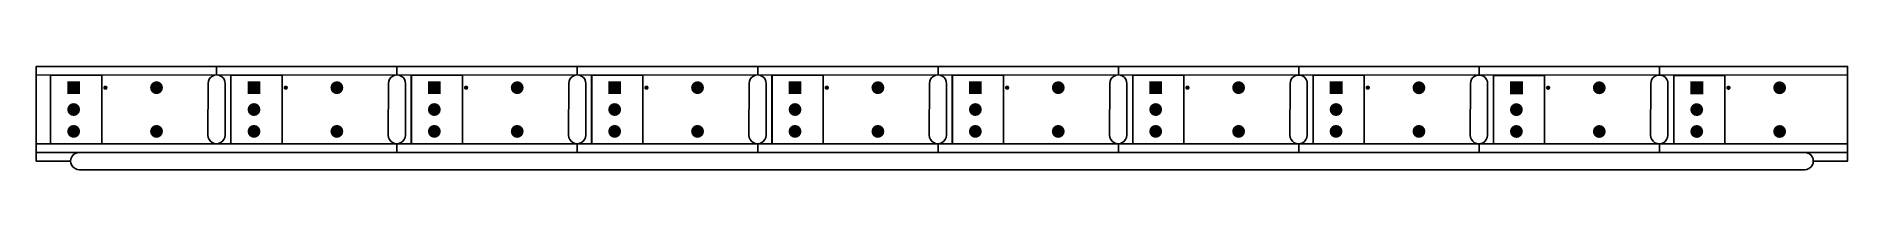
# Model space of a CAD drawing. Header units: millimetres. Extents: x 791 to 1002, y 211 to 223.
import ezdxf

# ---------------------------------------------------------------- set-up
doc = ezdxf.new("R2010")
doc.units = ezdxf.units.MM
for name, color, linetype in [('Mechanical1', 6, 'Continuous'), ('MultiLayer', 9, 'Continuous'), ('TopOverlay', 2, 'Continuous')]:
    doc.layers.add(name, color=color, linetype=linetype)

msp = doc.modelspace()

# ---------------------------------------------------------------- hatches: boundary and pattern name
at = {"layer": 'TopOverlay'}
for points in [[(794.76, 219.4), (794.76, 220.9), (796.26, 220.9), (796.26, 219.4)], [(815.76, 219.4), (815.76, 220.9), (817.26, 220.9), (817.26, 219.4)], [(836.76, 219.4), (836.76, 220.9), (838.26, 220.9), (838.26, 219.4)], [(857.76, 219.4), (857.76, 220.9), (859.26, 220.9), (859.26, 219.4)], [(878.76, 219.4), (878.76, 220.9), (880.26, 220.9), (880.26, 219.4)], [(899.76, 219.4), (899.76, 220.9), (901.26, 220.9), (901.26, 219.4)], [(920.76, 219.4), (920.76, 220.9), (922.26, 220.9), (922.26, 219.4)], [(941.76, 219.4), (941.76, 220.9), (943.26, 220.9), (943.26, 219.4)], [(962.76, 219.39), (962.76, 220.89), (964.26, 220.89), (964.26, 219.39)], [(983.76, 219.39), (983.76, 220.89), (985.26, 220.89), (985.26, 219.39)]]:
    msp.add_hatch(color=256, dxfattribs=at).paths.add_polyline_path(points)
h = msp.add_hatch(color=256, dxfattribs=at)
edge = h.paths.add_edge_path()
edge.add_arc((795.51, 220.15), 0.5, 0, 360)
h = msp.add_hatch(color=256, dxfattribs=at)
edge = h.paths.add_edge_path()
edge.add_arc((805.16, 220.15), 0.75, 0, 360)
h = msp.add_hatch(color=256, dxfattribs=at)
edge = h.paths.add_edge_path()
edge.add_arc((805.16, 220.15), 0.5, 0, 360)
h = msp.add_hatch(color=256, dxfattribs=at)
edge = h.paths.add_edge_path()
edge.add_arc((816.51, 220.15), 0.5, 0, 360)
h = msp.add_hatch(color=256, dxfattribs=at)
edge = h.paths.add_edge_path()
edge.add_arc((826.16, 220.15), 0.75, 0, 360)
h = msp.add_hatch(color=256, dxfattribs=at)
edge = h.paths.add_edge_path()
edge.add_arc((826.16, 220.15), 0.5, 0, 360)
h = msp.add_hatch(color=256, dxfattribs=at)
edge = h.paths.add_edge_path()
edge.add_arc((837.51, 220.15), 0.5, 0, 360)
h = msp.add_hatch(color=256, dxfattribs=at)
edge = h.paths.add_edge_path()
edge.add_arc((847.16, 220.15), 0.75, 0, 360)
h = msp.add_hatch(color=256, dxfattribs=at)
edge = h.paths.add_edge_path()
edge.add_arc((847.16, 220.15), 0.5, 0, 360)
h = msp.add_hatch(color=256, dxfattribs=at)
edge = h.paths.add_edge_path()
edge.add_arc((858.51, 220.15), 0.5, 0, 360)
h = msp.add_hatch(color=256, dxfattribs=at)
edge = h.paths.add_edge_path()
edge.add_arc((868.16, 220.15), 0.75, 0, 360)
h = msp.add_hatch(color=256, dxfattribs=at)
edge = h.paths.add_edge_path()
edge.add_arc((868.16, 220.15), 0.5, 0, 360)
h = msp.add_hatch(color=256, dxfattribs=at)
edge = h.paths.add_edge_path()
edge.add_arc((879.51, 220.15), 0.5, 0, 360)
h = msp.add_hatch(color=256, dxfattribs=at)
edge = h.paths.add_edge_path()
edge.add_arc((889.16, 220.15), 0.75, 0, 360)
h = msp.add_hatch(color=256, dxfattribs=at)
edge = h.paths.add_edge_path()
edge.add_arc((889.16, 220.15), 0.5, 0, 360)
h = msp.add_hatch(color=256, dxfattribs=at)
edge = h.paths.add_edge_path()
edge.add_arc((900.51, 220.15), 0.5, 0, 360)
h = msp.add_hatch(color=256, dxfattribs=at)
edge = h.paths.add_edge_path()
edge.add_arc((910.16, 220.15), 0.75, 0, 360)
h = msp.add_hatch(color=256, dxfattribs=at)
edge = h.paths.add_edge_path()
edge.add_arc((910.16, 220.15), 0.5, 0, 360)
h = msp.add_hatch(color=256, dxfattribs=at)
edge = h.paths.add_edge_path()
edge.add_arc((921.51, 220.15), 0.5, 0, 360)
h = msp.add_hatch(color=256, dxfattribs=at)
edge = h.paths.add_edge_path()
edge.add_arc((931.16, 220.15), 0.75, 0, 360)
h = msp.add_hatch(color=256, dxfattribs=at)
edge = h.paths.add_edge_path()
edge.add_arc((931.16, 220.15), 0.5, 0, 360)
h = msp.add_hatch(color=256, dxfattribs=at)
edge = h.paths.add_edge_path()
edge.add_arc((942.51, 220.15), 0.5, 0, 360)
h = msp.add_hatch(color=256, dxfattribs=at)
edge = h.paths.add_edge_path()
edge.add_arc((952.16, 220.14), 0.75, 0, 360)
h = msp.add_hatch(color=256, dxfattribs=at)
edge = h.paths.add_edge_path()
edge.add_arc((952.16, 220.14), 0.5, 0, 360)
h = msp.add_hatch(color=256, dxfattribs=at)
edge = h.paths.add_edge_path()
edge.add_arc((963.51, 220.14), 0.5, 0, 360)
h = msp.add_hatch(color=256, dxfattribs=at)
edge = h.paths.add_edge_path()
edge.add_arc((973.16, 220.14), 0.75, 0, 360)
h = msp.add_hatch(color=256, dxfattribs=at)
edge = h.paths.add_edge_path()
edge.add_arc((973.16, 220.14), 0.5, 0, 360)
h = msp.add_hatch(color=256, dxfattribs=at)
edge = h.paths.add_edge_path()
edge.add_arc((984.51, 220.14), 0.5, 0, 360)
h = msp.add_hatch(color=256, dxfattribs=at)
edge = h.paths.add_edge_path()
edge.add_arc((994.16, 220.14), 0.75, 0, 360)
h = msp.add_hatch(color=256, dxfattribs=at)
edge = h.paths.add_edge_path()
edge.add_arc((994.16, 220.14), 0.5, 0, 360)
h = msp.add_hatch(color=256, dxfattribs=at)
edge = h.paths.add_edge_path()
edge.add_arc((795.51, 217.61), 0.75, 0, 360)
h = msp.add_hatch(color=256, dxfattribs=at)
edge = h.paths.add_edge_path()
edge.add_arc((795.51, 217.61), 0.5, 0, 360)
h = msp.add_hatch(color=256, dxfattribs=at)
edge = h.paths.add_edge_path()
edge.add_arc((816.51, 217.61), 0.75, 0, 360)
h = msp.add_hatch(color=256, dxfattribs=at)
edge = h.paths.add_edge_path()
edge.add_arc((816.51, 217.61), 0.5, 0, 360)
h = msp.add_hatch(color=256, dxfattribs=at)
edge = h.paths.add_edge_path()
edge.add_arc((837.51, 217.61), 0.75, 0, 360)
h = msp.add_hatch(color=256, dxfattribs=at)
edge = h.paths.add_edge_path()
edge.add_arc((837.51, 217.61), 0.5, 0, 360)
h = msp.add_hatch(color=256, dxfattribs=at)
edge = h.paths.add_edge_path()
edge.add_arc((858.51, 217.61), 0.75, 0, 360)
h = msp.add_hatch(color=256, dxfattribs=at)
edge = h.paths.add_edge_path()
edge.add_arc((858.51, 217.61), 0.5, 0, 360)
h = msp.add_hatch(color=256, dxfattribs=at)
edge = h.paths.add_edge_path()
edge.add_arc((879.51, 217.61), 0.75, 0, 360)
h = msp.add_hatch(color=256, dxfattribs=at)
edge = h.paths.add_edge_path()
edge.add_arc((879.51, 217.61), 0.5, 0, 360)
h = msp.add_hatch(color=256, dxfattribs=at)
edge = h.paths.add_edge_path()
edge.add_arc((900.51, 217.61), 0.75, 0, 360)
h = msp.add_hatch(color=256, dxfattribs=at)
edge = h.paths.add_edge_path()
edge.add_arc((900.51, 217.61), 0.5, 0, 360)
h = msp.add_hatch(color=256, dxfattribs=at)
edge = h.paths.add_edge_path()
edge.add_arc((921.51, 217.61), 0.75, 0, 360)
h = msp.add_hatch(color=256, dxfattribs=at)
edge = h.paths.add_edge_path()
edge.add_arc((921.51, 217.61), 0.5, 0, 360)
h = msp.add_hatch(color=256, dxfattribs=at)
edge = h.paths.add_edge_path()
edge.add_arc((942.51, 217.61), 0.75, 0, 360)
h = msp.add_hatch(color=256, dxfattribs=at)
edge = h.paths.add_edge_path()
edge.add_arc((942.51, 217.61), 0.5, 0, 360)
h = msp.add_hatch(color=256, dxfattribs=at)
edge = h.paths.add_edge_path()
edge.add_arc((963.51, 217.6), 0.75, 0, 360)
h = msp.add_hatch(color=256, dxfattribs=at)
edge = h.paths.add_edge_path()
edge.add_arc((963.51, 217.6), 0.5, 0, 360)
h = msp.add_hatch(color=256, dxfattribs=at)
edge = h.paths.add_edge_path()
edge.add_arc((984.51, 217.6), 0.75, 0, 360)
h = msp.add_hatch(color=256, dxfattribs=at)
edge = h.paths.add_edge_path()
edge.add_arc((984.51, 217.6), 0.5, 0, 360)
h = msp.add_hatch(color=256, dxfattribs=at)
edge = h.paths.add_edge_path()
edge.add_arc((795.51, 215.07), 0.75, 0, 360)
h = msp.add_hatch(color=256, dxfattribs=at)
edge = h.paths.add_edge_path()
edge.add_arc((795.51, 215.07), 0.5, 0, 360)
h = msp.add_hatch(color=256, dxfattribs=at)
edge = h.paths.add_edge_path()
edge.add_arc((805.16, 215.07), 0.75, 0, 360)
h = msp.add_hatch(color=256, dxfattribs=at)
edge = h.paths.add_edge_path()
edge.add_arc((805.16, 215.07), 0.5, 0, 360)
h = msp.add_hatch(color=256, dxfattribs=at)
edge = h.paths.add_edge_path()
edge.add_arc((816.51, 215.07), 0.75, 0, 360)
h = msp.add_hatch(color=256, dxfattribs=at)
edge = h.paths.add_edge_path()
edge.add_arc((816.51, 215.07), 0.5, 0, 360)
h = msp.add_hatch(color=256, dxfattribs=at)
edge = h.paths.add_edge_path()
edge.add_arc((826.16, 215.07), 0.75, 0, 360)
h = msp.add_hatch(color=256, dxfattribs=at)
edge = h.paths.add_edge_path()
edge.add_arc((826.16, 215.07), 0.5, 0, 360)
h = msp.add_hatch(color=256, dxfattribs=at)
edge = h.paths.add_edge_path()
edge.add_arc((837.51, 215.07), 0.75, 0, 360)
h = msp.add_hatch(color=256, dxfattribs=at)
edge = h.paths.add_edge_path()
edge.add_arc((837.51, 215.07), 0.5, 0, 360)
h = msp.add_hatch(color=256, dxfattribs=at)
edge = h.paths.add_edge_path()
edge.add_arc((847.16, 215.07), 0.75, 0, 360)
h = msp.add_hatch(color=256, dxfattribs=at)
edge = h.paths.add_edge_path()
edge.add_arc((847.16, 215.07), 0.5, 0, 360)
h = msp.add_hatch(color=256, dxfattribs=at)
edge = h.paths.add_edge_path()
edge.add_arc((858.51, 215.07), 0.75, 0, 360)
h = msp.add_hatch(color=256, dxfattribs=at)
edge = h.paths.add_edge_path()
edge.add_arc((858.51, 215.07), 0.5, 0, 360)
h = msp.add_hatch(color=256, dxfattribs=at)
edge = h.paths.add_edge_path()
edge.add_arc((868.16, 215.07), 0.75, 0, 360)
h = msp.add_hatch(color=256, dxfattribs=at)
edge = h.paths.add_edge_path()
edge.add_arc((868.16, 215.07), 0.5, 0, 360)
h = msp.add_hatch(color=256, dxfattribs=at)
edge = h.paths.add_edge_path()
edge.add_arc((879.51, 215.07), 0.75, 0, 360)
h = msp.add_hatch(color=256, dxfattribs=at)
edge = h.paths.add_edge_path()
edge.add_arc((879.51, 215.07), 0.5, 0, 360)
h = msp.add_hatch(color=256, dxfattribs=at)
edge = h.paths.add_edge_path()
edge.add_arc((889.16, 215.07), 0.75, 0, 360)
h = msp.add_hatch(color=256, dxfattribs=at)
edge = h.paths.add_edge_path()
edge.add_arc((889.16, 215.07), 0.5, 0, 360)
h = msp.add_hatch(color=256, dxfattribs=at)
edge = h.paths.add_edge_path()
edge.add_arc((900.51, 215.07), 0.75, 0, 360)
h = msp.add_hatch(color=256, dxfattribs=at)
edge = h.paths.add_edge_path()
edge.add_arc((900.51, 215.07), 0.5, 0, 360)
h = msp.add_hatch(color=256, dxfattribs=at)
edge = h.paths.add_edge_path()
edge.add_arc((910.16, 215.07), 0.75, 0, 360)
h = msp.add_hatch(color=256, dxfattribs=at)
edge = h.paths.add_edge_path()
edge.add_arc((910.16, 215.07), 0.5, 0, 360)
h = msp.add_hatch(color=256, dxfattribs=at)
edge = h.paths.add_edge_path()
edge.add_arc((921.51, 215.07), 0.75, 0, 360)
h = msp.add_hatch(color=256, dxfattribs=at)
edge = h.paths.add_edge_path()
edge.add_arc((921.51, 215.07), 0.5, 0, 360)
h = msp.add_hatch(color=256, dxfattribs=at)
edge = h.paths.add_edge_path()
edge.add_arc((931.16, 215.07), 0.75, 0, 360)
h = msp.add_hatch(color=256, dxfattribs=at)
edge = h.paths.add_edge_path()
edge.add_arc((931.16, 215.07), 0.5, 0, 360)
h = msp.add_hatch(color=256, dxfattribs=at)
edge = h.paths.add_edge_path()
edge.add_arc((942.51, 215.07), 0.75, 0, 360)
h = msp.add_hatch(color=256, dxfattribs=at)
edge = h.paths.add_edge_path()
edge.add_arc((942.51, 215.07), 0.5, 0, 360)
h = msp.add_hatch(color=256, dxfattribs=at)
edge = h.paths.add_edge_path()
edge.add_arc((952.16, 215.07), 0.75, 0, 360)
h = msp.add_hatch(color=256, dxfattribs=at)
edge = h.paths.add_edge_path()
edge.add_arc((952.16, 215.07), 0.5, 0, 360)
h = msp.add_hatch(color=256, dxfattribs=at)
edge = h.paths.add_edge_path()
edge.add_arc((963.51, 215.06), 0.75, 0, 360)
h = msp.add_hatch(color=256, dxfattribs=at)
edge = h.paths.add_edge_path()
edge.add_arc((963.51, 215.06), 0.5, 0, 360)
h = msp.add_hatch(color=256, dxfattribs=at)
edge = h.paths.add_edge_path()
edge.add_arc((973.16, 215.06), 0.75, 0, 360)
h = msp.add_hatch(color=256, dxfattribs=at)
edge = h.paths.add_edge_path()
edge.add_arc((973.16, 215.06), 0.5, 0, 360)
h = msp.add_hatch(color=256, dxfattribs=at)
edge = h.paths.add_edge_path()
edge.add_arc((984.51, 215.06), 0.75, 0, 360)
h = msp.add_hatch(color=256, dxfattribs=at)
edge = h.paths.add_edge_path()
edge.add_arc((984.51, 215.06), 0.5, 0, 360)
h = msp.add_hatch(color=256, dxfattribs=at)
edge = h.paths.add_edge_path()
edge.add_arc((994.16, 215.06), 0.75, 0, 360)
h = msp.add_hatch(color=256, dxfattribs=at)
edge = h.paths.add_edge_path()
edge.add_arc((994.16, 215.06), 0.5, 0, 360)

# ---------------------------------------------------------------- linework, layer by layer
at = {"layer": 'Mechanical1'}
for points in [[(791.16, 211.63), (791.16, 222.63), (1002.08, 222.62), (1002.08, 211.63), (1002.08, 211.63)], [(811.16, 220.63), (811.14, 214.64)], [(813.16, 220.63), (813.14, 214.63)], [(832.16, 220.63), (832.14, 214.63)], [(834.16, 220.63), (834.14, 214.63)], [(853.16, 220.63), (853.14, 214.63)], [(855.16, 220.63), (855.14, 214.63)], [(874.16, 220.63), (874.14, 214.64)], [(876.16, 220.63), (876.14, 214.63)], [(895.16, 220.63), (895.14, 214.63)], [(897.16, 220.63), (897.14, 214.62)], [(916.16, 220.63), (916.14, 214.63)], [(918.16, 220.63), (918.14, 214.62)], [(937.16, 220.62), (937.14, 214.63)], [(939.16, 220.62), (939.14, 214.62)], [(958.16, 220.62), (958.14, 214.63)], [(960.16, 220.62), (960.14, 214.62)], [(979.16, 220.62), (979.14, 214.62)], [(981.16, 220.62), (981.14, 214.62)], [(812.16, 213.63), (812.16, 213.63)], [(833.16, 213.63), (833.16, 213.63)], [(854.16, 213.63), (854.16, 213.63)], [(875.16, 213.63), (875.16, 213.63)], [(896.16, 213.63), (896.16, 213.63)], [(917.16, 213.63), (917.16, 213.63)], [(938.16, 213.62), (938.16, 213.62)], [(959.16, 213.62), (959.16, 213.62)], [(980.16, 213.62), (980.16, 213.62)], [(796.16, 212.65), (796.16, 212.63)], [(796.16, 212.63), (796.16, 212.65)], [(997.08, 212.62), (796.16, 212.62), (796.16, 212.62)], [(997.08, 210.62), (796.16, 210.62)]]:
    msp.add_lwpolyline(points, dxfattribs=at)
at = {"layer": 'Mechanical1', "const_width": 0.00635}
for points in [[(1002.08, 212.63, 1), (1002.08, 212.63, 1)], [(1002.08, 212.63, 1), (1002.08, 212.63, 1)], [(1002.09, 212.65, 1), (1002.09, 212.65, 1)]]:
    msp.add_lwpolyline(points, format="xyb", close=True, dxfattribs=at)
at = {"layer": 'Mechanical1'}
for centre, start, end in [((812.16, 220.63), 359.6711, 180), ((833.16, 220.63), 359.6711, 180), ((854.16, 220.63), 359.6711, 180), ((875.16, 220.63), 359.6711, 180), ((896.16, 220.63), 359.6711, 180), ((917.16, 220.63), 359.6711, 180), ((938.16, 220.62), 359.6711, 180), ((959.16, 220.62), 359.6711, 180), ((980.16, 220.62), 359.6711, 180), ((812.14, 214.63), 179.8355, 359.8355), ((833.14, 214.63), 179.8355, 359.8355), ((854.14, 214.63), 179.8355, 359.8355), ((875.14, 214.63), 179.8355, 359.8355), ((896.14, 214.63), 179.8355, 359.8355), ((917.14, 214.63), 179.8355, 359.8355), ((938.14, 214.62), 179.8355, 359.8355), ((959.14, 214.62), 179.8355, 359.8355), ((980.14, 214.62), 179.8355, 359.8355), ((796.16, 211.62), 88.9954, 271.0011), ((796.16, 212.63), 0.0087, 0.7466), ((997.08, 211.62), 270, 90.0074)]:
    msp.add_arc(centre, 1, start, end, dxfattribs=at)
at = {"layer": 'MultiLayer'}
msp.add_lwpolyline([(791.16, 211.63), (791.16, 222.63), (1002.08, 222.62), (1002.08, 211.63), (1002.08, 211.63)], dxfattribs=at)
at = {"layer": 'TopOverlay'}
for points in [[(791.16, 212.63), (791.16, 222.63), (1002.08, 222.63), (1002.08, 212.63), (999.58, 212.63)], [(791.16, 222.63), (812.16, 222.63), (812.16, 221.63)], [(791.16, 222.63), (791.16, 221.63), (1002.08, 221.62)], [(833.16, 221.63), (833.16, 222.63), (854.16, 222.63), (854.16, 221.63)], [(875.16, 221.63), (875.16, 222.63), (896.16, 222.63), (896.16, 221.63)], [(917.16, 221.63), (917.16, 222.63), (938.16, 222.63), (938.16, 221.62)], [(959.16, 221.62), (959.16, 222.63), (980.16, 222.63), (980.16, 221.62)], [(980.16, 213.62), (980.16, 212.63), (1002.08, 212.63), (1002.08, 222.63)], [(791.16, 212.63), (791.16, 213.63), (1002.08, 213.62)], [(791.16, 213.63), (791.16, 211.63), (795.16, 211.63)], [(812.16, 213.63), (812.16, 213.63)], [(812.16, 212.65), (812.16, 212.63), (833.16, 212.63), (833.16, 213.63)], [(854.16, 213.63), (854.16, 212.63), (875.16, 212.63), (875.16, 213.63)], [(896.16, 213.63), (896.16, 212.63), (917.16, 212.63), (917.16, 213.63)], [(938.16, 213.62), (938.16, 212.63), (959.16, 212.63), (959.16, 213.62)], [(791.16, 212.63), (796.16, 212.63)], [(791.16, 212.63), (795.16, 212.63)], [(796.16, 212.63), (796.16, 212.63)], [(896.62, 212.63), (896.62, 212.62)], [(998.08, 211.63), (1002.08, 211.63)]]:
    msp.add_lwpolyline(points, dxfattribs=at)
for points, const_width in [([(792.83, 221.59), (798.78, 221.59)], 0.2), ([(792.83, 213.63), (792.83, 221.59)], 0.2), ([(798.78, 213.63), (798.78, 221.59)], 0.2), ([(813.83, 221.59), (819.78, 221.59)], 0.2), ([(813.83, 213.63), (813.83, 221.59)], 0.2), ([(819.78, 213.63), (819.78, 221.59)], 0.2), ([(834.83, 221.59), (840.78, 221.59)], 0.2), ([(834.83, 213.63), (834.83, 221.59)], 0.2), ([(840.78, 213.63), (840.78, 221.59)], 0.2), ([(855.83, 221.59), (861.78, 221.59)], 0.2), ([(855.83, 213.63), (855.83, 221.59)], 0.2), ([(861.78, 213.63), (861.78, 221.59)], 0.2), ([(876.83, 221.59), (882.78, 221.59)], 0.2), ([(876.83, 213.63), (876.83, 221.59)], 0.2), ([(882.78, 213.63), (882.78, 221.59)], 0.2), ([(897.83, 221.59), (903.78, 221.59)], 0.2), ([(897.83, 213.63), (897.83, 221.59)], 0.2), ([(903.78, 213.63), (903.78, 221.59)], 0.2), ([(918.83, 221.59), (924.78, 221.59)], 0.2), ([(918.83, 213.63), (918.83, 221.59)], 0.2), ([(924.78, 213.63), (924.78, 221.59)], 0.2), ([(939.83, 221.59), (945.78, 221.59)], 0.2), ([(939.83, 213.63), (939.83, 221.59)], 0.2), ([(945.78, 213.63), (945.78, 221.59)], 0.2), ([(960.83, 221.58), (966.78, 221.58)], 0.2), ([(960.83, 213.62), (960.83, 221.58)], 0.2), ([(966.78, 213.62), (966.78, 221.58)], 0.2), ([(981.83, 221.58), (987.78, 221.58)], 0.2), ([(981.83, 213.62), (981.83, 221.58)], 0.2), ([(987.78, 213.62), (987.78, 221.58)], 0.2), ([(792.83, 213.63), (798.78, 213.63)], 0.2), ([(813.83, 213.63), (819.78, 213.63)], 0.2), ([(834.83, 213.63), (840.78, 213.63)], 0.2), ([(855.83, 213.63), (861.78, 213.63)], 0.2), ([(876.83, 213.63), (882.78, 213.63)], 0.2), ([(897.83, 213.63), (903.78, 213.63)], 0.2), ([(918.83, 213.63), (924.78, 213.63)], 0.2), ([(939.83, 213.63), (945.78, 213.63)], 0.2), ([(960.83, 213.62), (966.78, 213.62)], 0.2), ([(981.83, 213.62), (987.78, 213.62)], 0.2), ([(791.16, 212.65), (1002.08, 212.63)], 0.0127), ([(791.16, 212.65), (796.16, 212.65)], 0.0127), ([(791.16, 212.65), (796.16, 212.65)], 0.0127), ([(791.16, 212.65), (795.16, 212.65)], 0.0127), ([(796.16, 212.65), (796.16, 212.65)], 0.0127), ([(797.16, 212.65), (896.63, 212.65)], 0.0127), ([(797.16, 212.65), (1002.08, 212.63)], 0.0127), ([(864.3, 212.63), (879.08, 212.63)], 0.0127), ([(864.3, 212.63), (879.08, 212.63)], 0.0127)]:
    msp.add_lwpolyline(points, dxfattribs=dict(at, const_width=const_width))
for points, const_width in [([(792.78, 221.59, 1), (792.88, 221.59, 1)], 0.1), ([(792.78, 221.59, 1), (792.88, 221.59, 1)], 0.1), ([(798.73, 221.59, 1), (798.83, 221.59, 1)], 0.1), ([(798.73, 221.59, 1), (798.83, 221.59, 1)], 0.1), ([(813.78, 221.59, 1), (813.88, 221.59, 1)], 0.1), ([(813.78, 221.59, 1), (813.88, 221.59, 1)], 0.1), ([(819.73, 221.59, 1), (819.83, 221.59, 1)], 0.1), ([(819.73, 221.59, 1), (819.83, 221.59, 1)], 0.1), ([(834.78, 221.59, 1), (834.88, 221.59, 1)], 0.1), ([(834.78, 221.59, 1), (834.88, 221.59, 1)], 0.1), ([(840.73, 221.59, 1), (840.83, 221.59, 1)], 0.1), ([(840.73, 221.59, 1), (840.83, 221.59, 1)], 0.1), ([(855.78, 221.59, 1), (855.88, 221.59, 1)], 0.1), ([(855.78, 221.59, 1), (855.88, 221.59, 1)], 0.1), ([(861.73, 221.59, 1), (861.83, 221.59, 1)], 0.1), ([(861.73, 221.59, 1), (861.83, 221.59, 1)], 0.1), ([(876.78, 221.59, 1), (876.88, 221.59, 1)], 0.1), ([(876.78, 221.59, 1), (876.88, 221.59, 1)], 0.1), ([(881.73, 221.59, 1), (881.83, 221.59, 1)], 0.1), ([(881.73, 221.59, 1), (881.83, 221.59, 1)], 0.1), ([(897.78, 221.59, 1), (897.88, 221.59, 1)], 0.1), ([(897.78, 221.59, 1), (897.88, 221.59, 1)], 0.1), ([(903.73, 221.59, 1), (903.83, 221.59, 1)], 0.1), ([(903.73, 221.59, 1), (903.83, 221.59, 1)], 0.1), ([(918.78, 221.59, 1), (918.88, 221.59, 1)], 0.1), ([(918.78, 221.59, 1), (918.88, 221.59, 1)], 0.1), ([(924.73, 221.59, 1), (924.83, 221.59, 1)], 0.1), ([(924.73, 221.59, 1), (924.83, 221.59, 1)], 0.1), ([(939.78, 221.59, 1), (939.88, 221.59, 1)], 0.1), ([(939.78, 221.59, 1), (939.88, 221.59, 1)], 0.1), ([(945.73, 221.59, 1), (945.83, 221.59, 1)], 0.1), ([(945.73, 221.59, 1), (945.83, 221.59, 1)], 0.1), ([(960.78, 221.58, 1), (960.88, 221.58, 1)], 0.1), ([(960.78, 221.58, 1), (960.88, 221.58, 1)], 0.1), ([(966.73, 221.58, 1), (966.83, 221.58, 1)], 0.1), ([(966.73, 221.58, 1), (966.83, 221.58, 1)], 0.1), ([(981.78, 221.58, 1), (981.88, 221.58, 1)], 0.1), ([(981.78, 221.58, 1), (981.88, 221.58, 1)], 0.1), ([(987.73, 221.58, 1), (987.83, 221.58, 1)], 0.1), ([(987.73, 221.58, 1), (987.83, 221.58, 1)], 0.1), ([(799.33, 220.15, 1), (799.08, 220.15, 1)], 0.25), ([(799.02, 220.15, 1), (799.14, 220.15, 1)], 0.125), ([(799.27, 220.15, 1), (799.39, 220.15, 1)], 0.125), ([(820.33, 220.15, 1), (820.08, 220.15, 1)], 0.25), ([(820.02, 220.15, 1), (820.14, 220.15, 1)], 0.125), ([(820.27, 220.15, 1), (820.39, 220.15, 1)], 0.125), ([(841.33, 220.15, 1), (841.08, 220.15, 1)], 0.25), ([(841.02, 220.15, 1), (841.14, 220.15, 1)], 0.125), ([(841.27, 220.15, 1), (841.39, 220.15, 1)], 0.125), ([(862.33, 220.15, 1), (862.08, 220.15, 1)], 0.25), ([(862.02, 220.15, 1), (862.14, 220.15, 1)], 0.125), ([(862.27, 220.15, 1), (862.39, 220.15, 1)], 0.125), ([(883.33, 220.15, 1), (883.08, 220.15, 1)], 0.25), ([(883.02, 220.15, 1), (883.14, 220.15, 1)], 0.125), ([(883.27, 220.15, 1), (883.39, 220.15, 1)], 0.125), ([(904.33, 220.15, 1), (904.08, 220.15, 1)], 0.25), ([(904.02, 220.15, 1), (904.14, 220.15, 1)], 0.125), ([(904.27, 220.15, 1), (904.39, 220.15, 1)], 0.125), ([(925.33, 220.15, 1), (925.08, 220.15, 1)], 0.25), ([(925.02, 220.15, 1), (925.14, 220.15, 1)], 0.125), ([(925.27, 220.15, 1), (925.39, 220.15, 1)], 0.125), ([(946.33, 220.15, 1), (946.08, 220.15, 1)], 0.25), ([(946.02, 220.15, 1), (946.14, 220.15, 1)], 0.125), ([(946.27, 220.15, 1), (946.39, 220.15, 1)], 0.125), ([(967.33, 220.14, 1), (967.08, 220.14, 1)], 0.25), ([(967.02, 220.14, 1), (967.14, 220.14, 1)], 0.125), ([(967.27, 220.14, 1), (967.39, 220.14, 1)], 0.125), ([(988.33, 220.14, 1), (988.08, 220.14, 1)], 0.25), ([(988.02, 220.14, 1), (988.14, 220.14, 1)], 0.125), ([(988.27, 220.14, 1), (988.39, 220.14, 1)], 0.125), ([(792.78, 213.63, 1), (792.88, 213.63, 1)], 0.1), ([(792.78, 213.63, 1), (792.88, 213.63, 1)], 0.1), ([(813.78, 213.63, 1), (813.88, 213.63, 1)], 0.1), ([(813.78, 213.63, 1), (813.88, 213.63, 1)], 0.1), ([(834.78, 213.63, 1), (834.88, 213.63, 1)], 0.1), ([(834.78, 213.63, 1), (834.88, 213.63, 1)], 0.1), ([(855.78, 213.63, 1), (855.88, 213.63, 1)], 0.1), ([(855.78, 213.63, 1), (855.88, 213.63, 1)], 0.1), ([(876.78, 213.63, 1), (876.88, 213.63, 1)], 0.1), ([(876.78, 213.63, 1), (876.88, 213.63, 1)], 0.1), ([(897.78, 213.63, 1), (897.88, 213.63, 1)], 0.1), ([(897.78, 213.63, 1), (897.88, 213.63, 1)], 0.1), ([(918.78, 213.63, 1), (918.88, 213.63, 1)], 0.1), ([(918.78, 213.63, 1), (918.88, 213.63, 1)], 0.1), ([(939.78, 213.63, 1), (939.88, 213.63, 1)], 0.1), ([(939.78, 213.63, 1), (939.88, 213.63, 1)], 0.1), ([(960.78, 213.62, 1), (960.88, 213.62, 1)], 0.1), ([(960.78, 213.62, 1), (960.88, 213.62, 1)], 0.1), ([(981.78, 213.62, 1), (981.88, 213.62, 1)], 0.1), ([(981.78, 213.62, 1), (981.88, 213.62, 1)], 0.1), ([(864.3, 212.63, 1), (864.3, 212.63, 1)], 0.00635), ([(864.3, 212.63, 1), (864.3, 212.63, 1)], 0.00635), ([(880.08, 212.63, 1), (880.08, 212.63, 1)], 0.00635), ([(880.08, 212.63, 1), (880.08, 212.63, 1)], 0.00635), ([(880.08, 212.63, 1), (880.08, 212.63, 1)], 0.00635), ([(880.08, 212.63, 1), (880.08, 212.63, 1)], 0.00635), ([(880.09, 212.65, 1), (880.09, 212.65, 1)], 0.00635), ([(880.09, 212.65, 1), (880.09, 212.65, 1)], 0.00635), ([(1002.08, 212.63, 1), (1002.08, 212.63, 1)], 0.00635), ([(1002.08, 212.63, 1), (1002.08, 212.63, 1)], 0.00635), ([(1002.09, 212.65, 1), (1002.09, 212.65, 1)], 0.00635)]:
    msp.add_lwpolyline(points, format="xyb", close=True, dxfattribs=dict(at, const_width=const_width))

doc.saveas('drawing.dxf')
